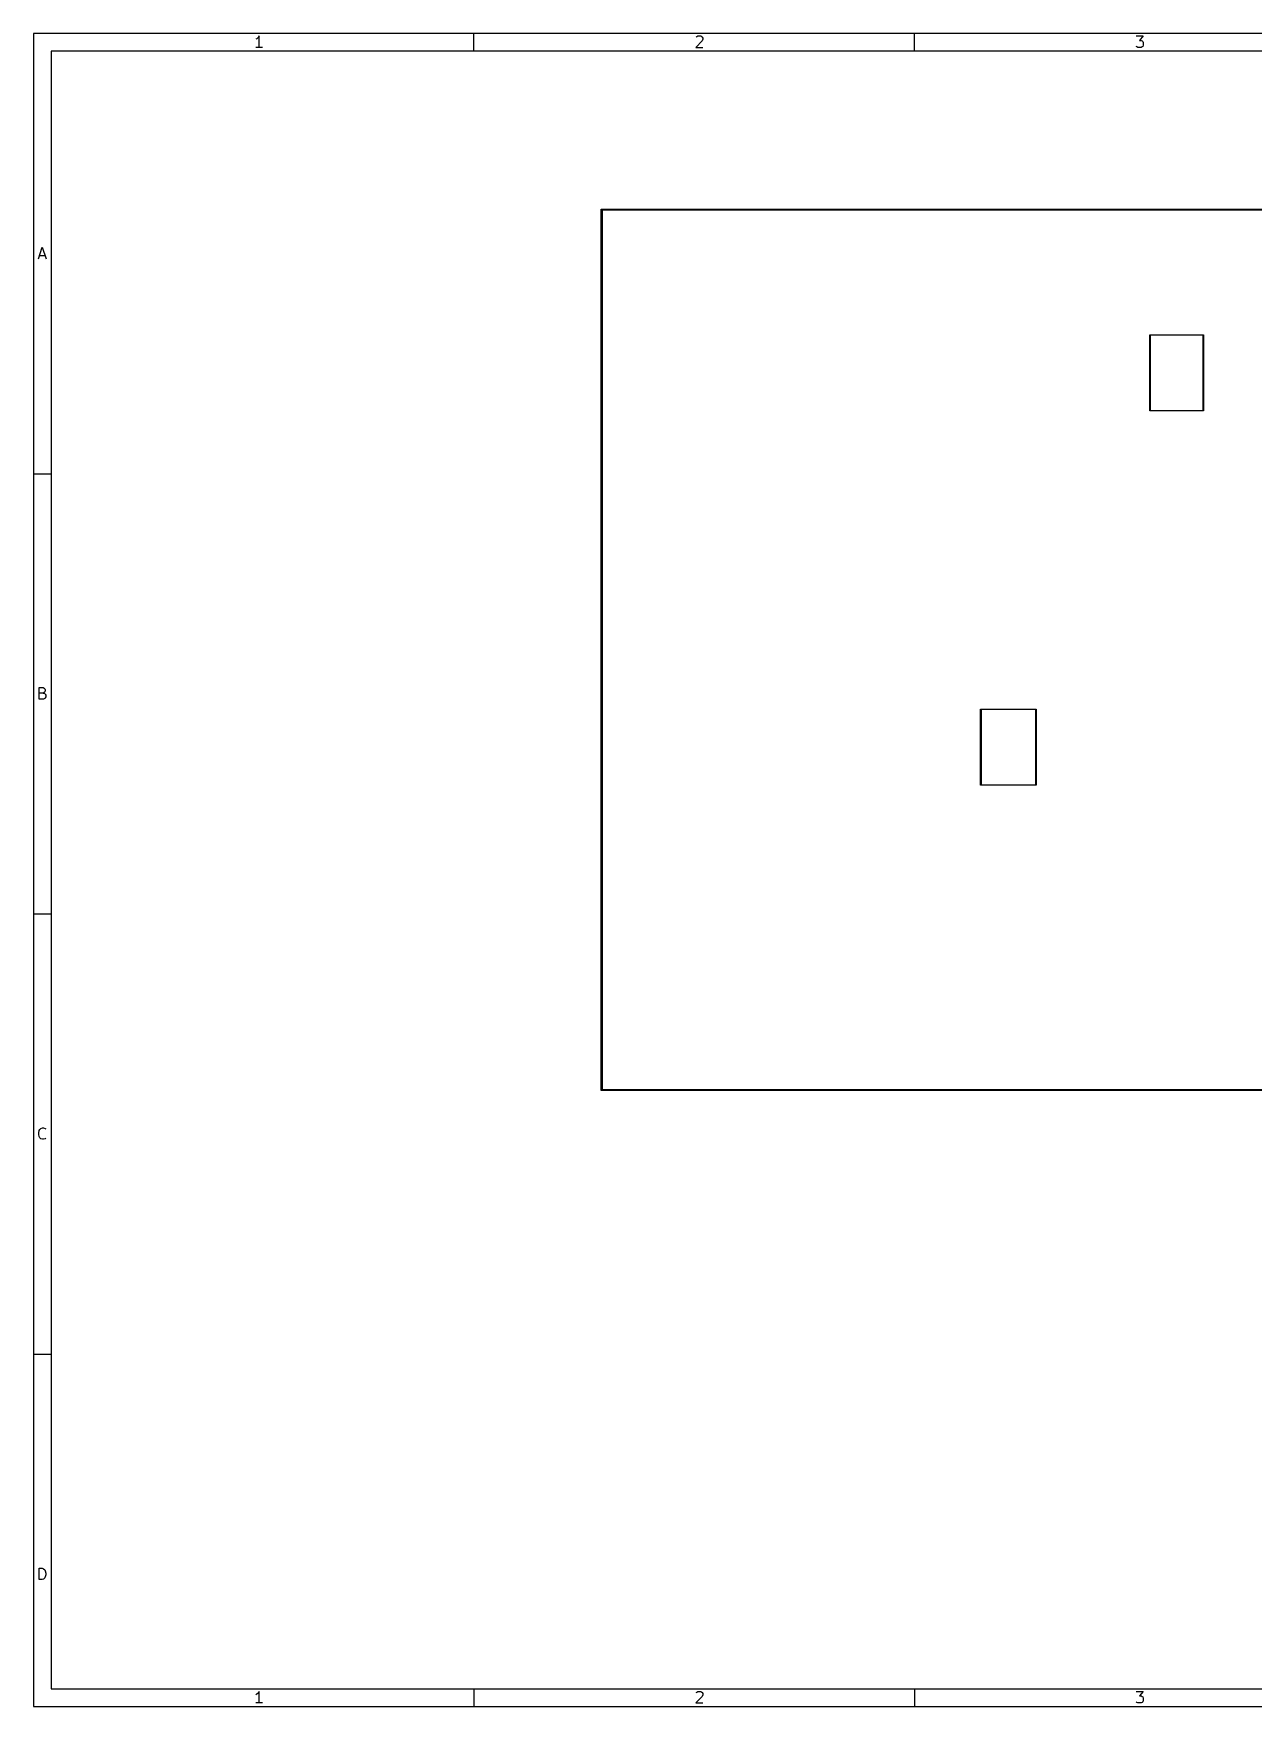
# Model space of a CAD drawing. Extents: x 10 to 287, y -200 to -10.
# Drawn here: x 10 to 148.5, y -200 to -10 of the extents above; entities that cross this region are included whole.
import ezdxf

# ---------------------------------------------------------------- set-up
doc = ezdxf.new("R2010")
doc.units = 0
doc.header["$MEASUREMENT"] = 0
doc.layers.add('BLACK', color=7, linetype='CONTINUOUS')

msp = doc.modelspace()

# ---------------------------------------------------------------- linework, layer by layer
at = {"layer": 'Black'}
for p, q in [((10, -10), (10, -200.007)), ((287.002, -10), (10, -10)), ((35.3714, -10.5976), (35.2476, -10.6595)), ((35.4952, -10.4738), (35.3714, -10.5976)), ((35.619, -10.2881), (35.4952, -10.4738)), ((35.619, -11.5881), (35.619, -10.2881)), ((60, -12), (60, -10)), ((85.9286, -10.8452), (85.1857, -11.5881)), ((85.2476, -10.4119), (85.3095, -10.35)), ((85.3095, -10.35), (85.4333, -10.2881)), ((85.4333, -10.2881), (85.7429, -10.2881)), ((85.7429, -10.2881), (85.8667, -10.35)), ((85.8667, -10.35), (85.9286, -10.4119)), ((85.9286, -10.4119), (85.9905, -10.5357)), ((85.9905, -10.6595), (85.9286, -10.8452)), ((85.9905, -10.5357), (85.9905, -10.6595)), ((110, -12), (110, -10)), ((135.186, -10.2881), (135.99, -10.2881)), ((135.99, -10.2881), (135.557, -10.7833)), ((135.557, -10.7833), (135.743, -10.7833)), ((135.743, -10.7833), (135.867, -10.8452)), ((135.867, -10.8452), (135.929, -10.9071)), ((135.929, -10.9071), (135.99, -11.031)), ((135.99, -11.3405), (135.929, -11.4643)), ((135.99, -11.031), (135.99, -11.3405)), ((12, -12), (12, -198.007)), ((285.002, -12), (12, -12)), ((35.9905, -11.5881), (35.2476, -11.5881)), ((85.1857, -11.5881), (85.9905, -11.5881)), ((135.248, -11.5262), (135.186, -11.4643)), ((135.371, -11.5881), (135.248, -11.5262)), ((135.743, -11.5881), (135.371, -11.5881)), ((135.867, -11.5262), (135.743, -11.5881)), ((135.929, -11.4643), (135.867, -11.5262)), ((74.45, -30), (74.4508, -29.9957)), ((74.45, -130), (74.45, -30)), ((74.4508, -29.9913), (74.4523, -29.9872)), ((74.4508, -29.9957), (74.4508, -29.9913)), ((74.4523, -29.9872), (74.453, -29.9829)), ((74.453, -29.9829), (74.4552, -29.9791)), ((74.4552, -29.9791), (74.4567, -29.975)), ((74.4567, -29.975), (74.4595, -29.9716)), ((74.4595, -29.9716), (74.4617, -29.9679)), ((74.4617, -29.9679), (74.465, -29.965)), ((74.465, -29.965), (74.4679, -29.9617)), ((74.4679, -29.9617), (74.4716, -29.9595)), ((74.4716, -29.9595), (74.475, -29.9567)), ((74.475, -29.9567), (74.4791, -29.9552)), ((74.4791, -29.9552), (74.4829, -29.953)), ((74.4829, -29.953), (74.4872, -29.9523)), ((74.4872, -29.9523), (74.4913, -29.9508)), ((74.4913, -29.9508), (74.4957, -29.9508)), ((74.4957, -29.9508), (74.5, -29.95)), ((74.5, -29.95), (212, -29.95)), ((74.55, -30.05), (74.55, -129.95)), ((211.95, -30.05), (74.55, -30.05)), ((10.5667, -35.5881), (11, -34.2881)), ((10.6905, -35.2167), (11.3095, -35.2167)), ((11, -34.2881), (11.4333, -35.5881)), ((136.725, -44.2457), (136.726, -44.2436)), ((136.725, -44.2478), (136.725, -44.2457)), ((136.725, -44.25), (136.725, -44.2478)), ((136.725, -52.85), (136.725, -44.25)), ((136.726, -44.2436), (136.727, -44.2414)), ((136.727, -44.2414), (136.728, -44.2396)), ((136.728, -44.2375), (136.73, -44.2358)), ((136.728, -44.2396), (136.728, -44.2375)), ((136.73, -44.2358), (136.731, -44.2339)), ((136.731, -44.2339), (136.733, -44.2325)), ((136.733, -44.2325), (136.734, -44.2308)), ((136.734, -44.2308), (136.736, -44.2298)), ((136.736, -44.2298), (136.737, -44.2283)), ((136.737, -44.2283), (136.74, -44.2276)), ((136.74, -44.2276), (136.741, -44.2265)), ((136.741, -44.2265), (136.744, -44.2261)), ((136.744, -44.2261), (136.746, -44.2254)), ((136.746, -44.2254), (136.748, -44.2254)), ((136.748, -44.2254), (136.75, -44.225)), ((136.75, -44.225), (142.8, -44.225)), ((136.775, -44.275), (136.775, -52.825)), ((142.775, -44.275), (136.775, -44.275)), ((142.775, -52.825), (142.775, -44.275)), ((142.8, -44.225), (142.802, -44.2254)), ((142.802, -44.2254), (142.804, -44.2254)), ((142.804, -44.2254), (142.806, -44.2261)), ((142.806, -44.2261), (142.809, -44.2265)), ((142.809, -44.2265), (142.81, -44.2276)), ((142.81, -44.2276), (142.812, -44.2283)), ((142.812, -44.2283), (142.814, -44.2298)), ((142.814, -44.2298), (142.816, -44.2308)), ((142.816, -44.2308), (142.817, -44.2325)), ((142.817, -44.2325), (142.819, -44.2339)), ((142.819, -44.2339), (142.82, -44.2358)), ((142.82, -44.2358), (142.822, -44.2375)), ((142.822, -44.2375), (142.822, -44.2396)), ((142.822, -44.2396), (142.823, -44.2414)), ((142.823, -44.2414), (142.824, -44.2436)), ((142.824, -44.2436), (142.825, -44.2457)), ((142.825, -44.2457), (142.825, -44.2478)), ((142.825, -44.2478), (142.825, -44.25)), ((142.825, -44.25), (142.825, -52.85)), ((136.725, -52.8522), (136.725, -52.85)), ((136.725, -52.8543), (136.725, -52.8522)), ((136.726, -52.8564), (136.725, -52.8543)), ((136.727, -52.8586), (136.726, -52.8564)), ((136.728, -52.8604), (136.727, -52.8586)), ((136.728, -52.8625), (136.728, -52.8604)), ((136.73, -52.8642), (136.728, -52.8625)), ((136.731, -52.8661), (136.73, -52.8642)), ((136.733, -52.8675), (136.731, -52.8661)), ((136.734, -52.8692), (136.733, -52.8675)), ((136.736, -52.8702), (136.734, -52.8692)), ((136.737, -52.8717), (136.736, -52.8702)), ((136.74, -52.8724), (136.737, -52.8717)), ((136.741, -52.8735), (136.74, -52.8724)), ((136.744, -52.8739), (136.741, -52.8735)), ((136.746, -52.8746), (136.744, -52.8739)), ((136.748, -52.8746), (136.746, -52.8746)), ((136.75, -52.875), (136.748, -52.8746)), ((142.8, -52.875), (136.75, -52.875)), ((136.775, -52.825), (142.775, -52.825)), ((142.802, -52.8746), (142.8, -52.875)), ((142.804, -52.8746), (142.802, -52.8746)), ((142.806, -52.8739), (142.804, -52.8746)), ((142.809, -52.8735), (142.806, -52.8739)), ((142.81, -52.8724), (142.809, -52.8735)), ((142.812, -52.8717), (142.81, -52.8724)), ((142.814, -52.8702), (142.812, -52.8717)), ((142.816, -52.8692), (142.814, -52.8702)), ((142.817, -52.8675), (142.816, -52.8692)), ((142.819, -52.8661), (142.817, -52.8675)), ((142.82, -52.8642), (142.819, -52.8661)), ((142.822, -52.8625), (142.82, -52.8642)), ((142.823, -52.8586), (142.822, -52.8604)), ((142.822, -52.8604), (142.822, -52.8625)), ((142.824, -52.8564), (142.823, -52.8586)), ((142.825, -52.8543), (142.824, -52.8564)), ((142.825, -52.85), (142.825, -52.8522)), ((142.825, -52.8522), (142.825, -52.8543)), ((10, -60), (12, -60)), ((10.6595, -85.5881), (10.6595, -84.2881)), ((10.6595, -84.2881), (11.0929, -84.2881)), ((11.0929, -84.9071), (10.6595, -84.9071)), ((11.0929, -84.2881), (11.2167, -84.35)), ((11.2167, -84.8452), (11.0929, -84.9071)), ((11.0929, -84.9071), (11.2786, -84.969)), ((11.2167, -84.35), (11.2786, -84.4119)), ((11.2786, -84.7833), (11.2167, -84.8452)), ((11.2786, -84.4119), (11.3405, -84.5357)), ((11.3405, -84.6595), (11.2786, -84.7833)), ((11.2786, -84.969), (11.3405, -85.031)), ((11.3405, -85.4643), (11.2786, -85.5262)), ((11.3405, -84.5357), (11.3405, -84.6595)), ((11.3405, -85.031), (11.4024, -85.1548)), ((11.4024, -85.3405), (11.3405, -85.4643)), ((11.4024, -85.1548), (11.4024, -85.3405)), ((11.1548, -85.5881), (10.6595, -85.5881)), ((11.2786, -85.5262), (11.1548, -85.5881)), ((117.525, -86.7457), (117.526, -86.7436)), ((117.525, -86.7478), (117.525, -86.7457)), ((117.525, -86.75), (117.525, -86.7478)), ((117.525, -95.35), (117.525, -86.75)), ((117.526, -86.7436), (117.527, -86.7414)), ((117.527, -86.7414), (117.528, -86.7396)), ((117.528, -86.7375), (117.53, -86.7358)), ((117.528, -86.7396), (117.528, -86.7375)), ((117.53, -86.7358), (117.531, -86.7339)), ((117.531, -86.7339), (117.533, -86.7325)), ((117.533, -86.7325), (117.534, -86.7308)), ((117.534, -86.7308), (117.536, -86.7298)), ((117.536, -86.7298), (117.537, -86.7283)), ((117.537, -86.7283), (117.54, -86.7276)), ((117.54, -86.7276), (117.541, -86.7265)), ((117.541, -86.7265), (117.544, -86.7261)), ((117.544, -86.7261), (117.546, -86.7254)), ((117.546, -86.7254), (117.548, -86.7254)), ((117.548, -86.7254), (117.55, -86.725)), ((117.55, -86.725), (123.8, -86.725)), ((117.575, -86.775), (117.575, -95.325)), ((123.775, -86.775), (117.575, -86.775)), ((123.775, -95.325), (123.775, -86.775)), ((123.8, -86.725), (123.802, -86.7254)), ((123.802, -86.7254), (123.804, -86.7254)), ((123.804, -86.7254), (123.806, -86.7261)), ((123.806, -86.7261), (123.809, -86.7265)), ((123.809, -86.7265), (123.81, -86.7276)), ((123.81, -86.7276), (123.812, -86.7283)), ((123.812, -86.7283), (123.814, -86.7298)), ((123.814, -86.7298), (123.816, -86.7308)), ((123.816, -86.7308), (123.817, -86.7325)), ((123.817, -86.7325), (123.819, -86.7339)), ((123.819, -86.7339), (123.82, -86.7358)), ((123.82, -86.7358), (123.822, -86.7375)), ((123.822, -86.7375), (123.822, -86.7396)), ((123.822, -86.7396), (123.823, -86.7414)), ((123.823, -86.7414), (123.824, -86.7436)), ((123.824, -86.7436), (123.825, -86.7457)), ((123.825, -86.7457), (123.825, -86.7478)), ((123.825, -86.7478), (123.825, -86.75)), ((123.825, -86.75), (123.825, -95.35)), ((117.525, -95.3522), (117.525, -95.35)), ((117.525, -95.3543), (117.525, -95.3522)), ((117.526, -95.3564), (117.525, -95.3543)), ((117.527, -95.3586), (117.526, -95.3564)), ((117.528, -95.3604), (117.527, -95.3586)), ((117.528, -95.3625), (117.528, -95.3604)), ((117.53, -95.3642), (117.528, -95.3625)), ((117.531, -95.3661), (117.53, -95.3642)), ((117.533, -95.3675), (117.531, -95.3661)), ((117.534, -95.3692), (117.533, -95.3675)), ((117.536, -95.3702), (117.534, -95.3692)), ((117.537, -95.3717), (117.536, -95.3702)), ((117.54, -95.3724), (117.537, -95.3717)), ((117.541, -95.3735), (117.54, -95.3724)), ((117.544, -95.3739), (117.541, -95.3735)), ((117.546, -95.3746), (117.544, -95.3739)), ((117.548, -95.3746), (117.546, -95.3746)), ((117.55, -95.375), (117.548, -95.3746)), ((123.8, -95.375), (117.55, -95.375)), ((117.575, -95.325), (123.775, -95.325)), ((123.802, -95.3746), (123.8, -95.375)), ((123.804, -95.3746), (123.802, -95.3746)), ((123.806, -95.3739), (123.804, -95.3746)), ((123.809, -95.3735), (123.806, -95.3739)), ((123.81, -95.3724), (123.809, -95.3735)), ((123.812, -95.3717), (123.81, -95.3724)), ((123.814, -95.3702), (123.812, -95.3717)), ((123.816, -95.3692), (123.814, -95.3702)), ((123.817, -95.3675), (123.816, -95.3692)), ((123.819, -95.3661), (123.817, -95.3675)), ((123.82, -95.3642), (123.819, -95.3661)), ((123.822, -95.3625), (123.82, -95.3642)), ((123.823, -95.3586), (123.822, -95.3604)), ((123.822, -95.3604), (123.822, -95.3625)), ((123.824, -95.3564), (123.823, -95.3586)), ((123.825, -95.3543), (123.824, -95.3564)), ((123.825, -95.35), (123.825, -95.3522)), ((123.825, -95.3522), (123.825, -95.3543)), ((10, -110), (12, -110)), ((74.4508, -130.004), (74.45, -130)), ((74.4508, -130.009), (74.4508, -130.004)), ((74.4523, -130.013), (74.4508, -130.009)), ((74.453, -130.017), (74.4523, -130.013)), ((74.4552, -130.021), (74.453, -130.017)), ((74.4567, -130.025), (74.4552, -130.021)), ((74.4595, -130.028), (74.4567, -130.025)), ((74.4617, -130.032), (74.4595, -130.028)), ((74.465, -130.035), (74.4617, -130.032)), ((74.4679, -130.038), (74.465, -130.035)), ((74.4716, -130.04), (74.4679, -130.038)), ((74.475, -130.043), (74.4716, -130.04)), ((74.4791, -130.045), (74.475, -130.043)), ((74.4829, -130.047), (74.4791, -130.045)), ((74.4872, -130.048), (74.4829, -130.047)), ((74.4913, -130.049), (74.4872, -130.048)), ((74.4957, -130.049), (74.4913, -130.049)), ((74.5, -130.05), (74.4957, -130.049)), ((212, -130.05), (74.5, -130.05)), ((74.55, -129.95), (211.95, -129.95)), ((10.5976, -134.845), (10.6595, -134.598)), ((10.5976, -135.031), (10.5976, -134.845)), ((10.6595, -134.598), (10.7214, -134.474)), ((10.7214, -134.474), (10.8452, -134.35)), ((10.8452, -134.35), (11.031, -134.288)), ((11.031, -134.288), (11.1548, -134.288)), ((11.1548, -134.288), (11.3405, -134.35)), ((11.3405, -134.35), (11.4024, -134.412)), ((10.6595, -135.279), (10.5976, -135.031)), ((10.7214, -135.402), (10.6595, -135.279)), ((10.8452, -135.526), (10.7214, -135.402)), ((11.031, -135.588), (10.8452, -135.526)), ((11.1548, -135.588), (11.031, -135.588)), ((11.3405, -135.526), (11.1548, -135.588)), ((11.4024, -135.464), (11.3405, -135.526)), ((10, -160), (12, -160)), ((10.6595, -185.588), (10.6595, -184.288)), ((10.6595, -184.288), (10.969, -184.288)), ((10.969, -184.288), (11.1548, -184.35)), ((10.969, -185.588), (10.6595, -185.588)), ((11.1548, -185.526), (10.969, -185.588)), ((11.1548, -184.35), (11.2786, -184.474)), ((11.2786, -185.402), (11.1548, -185.526)), ((11.2786, -184.474), (11.3405, -184.598)), ((11.3405, -185.279), (11.2786, -185.402)), ((11.3405, -184.598), (11.4024, -184.845)), ((11.4024, -185.031), (11.3405, -185.279)), ((11.4024, -184.845), (11.4024, -185.031)), ((12, -198.007), (285.002, -198.007)), ((35.3714, -198.605), (35.2476, -198.667)), ((35.4952, -198.481), (35.3714, -198.605)), ((35.619, -198.295), (35.4952, -198.481)), ((35.619, -199.595), (35.619, -198.295)), ((60, -198.007), (60, -200.007)), ((85.9286, -198.852), (85.1857, -199.595)), ((85.2476, -198.419), (85.3095, -198.357)), ((85.3095, -198.357), (85.4333, -198.295)), ((85.4333, -198.295), (85.7429, -198.295)), ((85.7429, -198.295), (85.8667, -198.357)), ((85.8667, -198.357), (85.9286, -198.419)), ((85.9286, -198.419), (85.9905, -198.543)), ((85.9905, -198.667), (85.9286, -198.852)), ((85.9905, -198.543), (85.9905, -198.667)), ((110, -198.007), (110, -200.007)), ((135.186, -198.295), (135.99, -198.295)), ((135.248, -199.533), (135.186, -199.471)), ((135.99, -198.295), (135.557, -198.791)), ((135.557, -198.791), (135.743, -198.791)), ((135.743, -198.791), (135.867, -198.852)), ((135.867, -198.852), (135.929, -198.914)), ((135.929, -199.471), (135.867, -199.533)), ((135.929, -198.914), (135.99, -199.038)), ((135.99, -199.348), (135.929, -199.471)), ((135.99, -199.038), (135.99, -199.348)), ((10, -200.007), (287.002, -200.007)), ((35.9905, -199.595), (35.2476, -199.595)), ((85.1857, -199.595), (85.9905, -199.595)), ((135.371, -199.595), (135.248, -199.533)), ((135.743, -199.595), (135.371, -199.595)), ((135.867, -199.533), (135.743, -199.595))]:
    msp.add_line(p, q, dxfattribs=at)

doc.saveas('drawing.dxf')
